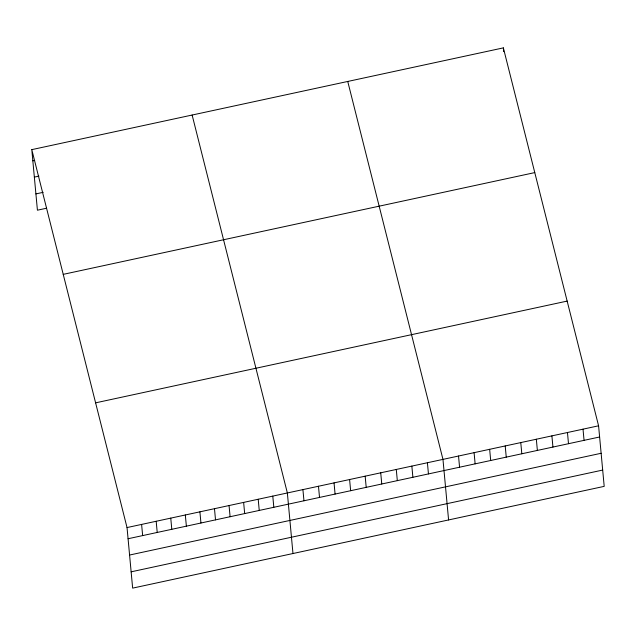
<?xml version="1.0" encoding="UTF-8"?>
<svg xmlns="http://www.w3.org/2000/svg" width="636" height="636" viewBox="0 0 636 636"><rect width="100%" height="100%" fill="white"/><g stroke="black" fill="none" stroke-linecap="round" stroke-linejoin="round"><path stroke-width="0.95" d="M31.8 149.635L503.354 47.875L598.579 425.802L604.2 486.365L132.646 588.125L127.033 527.562L31.8 149.635L37.421 210.198L46.531 208.234M32.834 160.821L34.662 160.423M34.352 177.11L38.907 176.132M35.91 193.901L43.192 192.326M63.226 274.355L534.781 172.595M95.607 402.842L567.153 301.09M127.033 527.562L598.579 425.802M128.067 538.74L599.621 436.988M129.577 555.037L601.131 453.277M131.135 571.828L602.69 470.068M347.741 81.456L442.966 459.383L448.587 519.946M192.128 115.037L287.361 492.964L292.973 553.527M583.021 429.165L584.055 440.343M567.463 432.52L568.497 443.697M551.897 435.875L552.938 447.06M503.354 47.875L503.696 51.603M536.339 439.238L537.372 450.415M520.773 442.592L521.814 453.778M505.215 445.955L506.248 457.133M489.656 449.31L490.69 460.488M474.09 452.665L475.132 463.851M458.532 456.028L459.566 467.206M427.408 462.738L428.449 473.923M411.85 466.101L412.883 477.278M396.284 469.455L397.325 480.641M380.726 472.818L381.759 483.996M365.167 476.173L366.201 487.359M349.601 479.528L350.643 490.714M334.043 482.891L335.077 494.069M318.477 486.246L319.518 497.432M302.919 489.609L303.96 500.786M272.78 496.112L273.822 507.29M258.208 499.252L259.242 510.438M243.636 502.4L244.669 513.578M229.055 505.541L230.097 516.726M214.483 508.689L215.517 519.874M199.903 511.837L200.944 523.015M185.33 514.977L186.372 526.163M170.758 518.125L171.792 529.303M156.178 521.274L157.219 532.451M141.605 524.414L142.647 535.599"/></g></svg>
